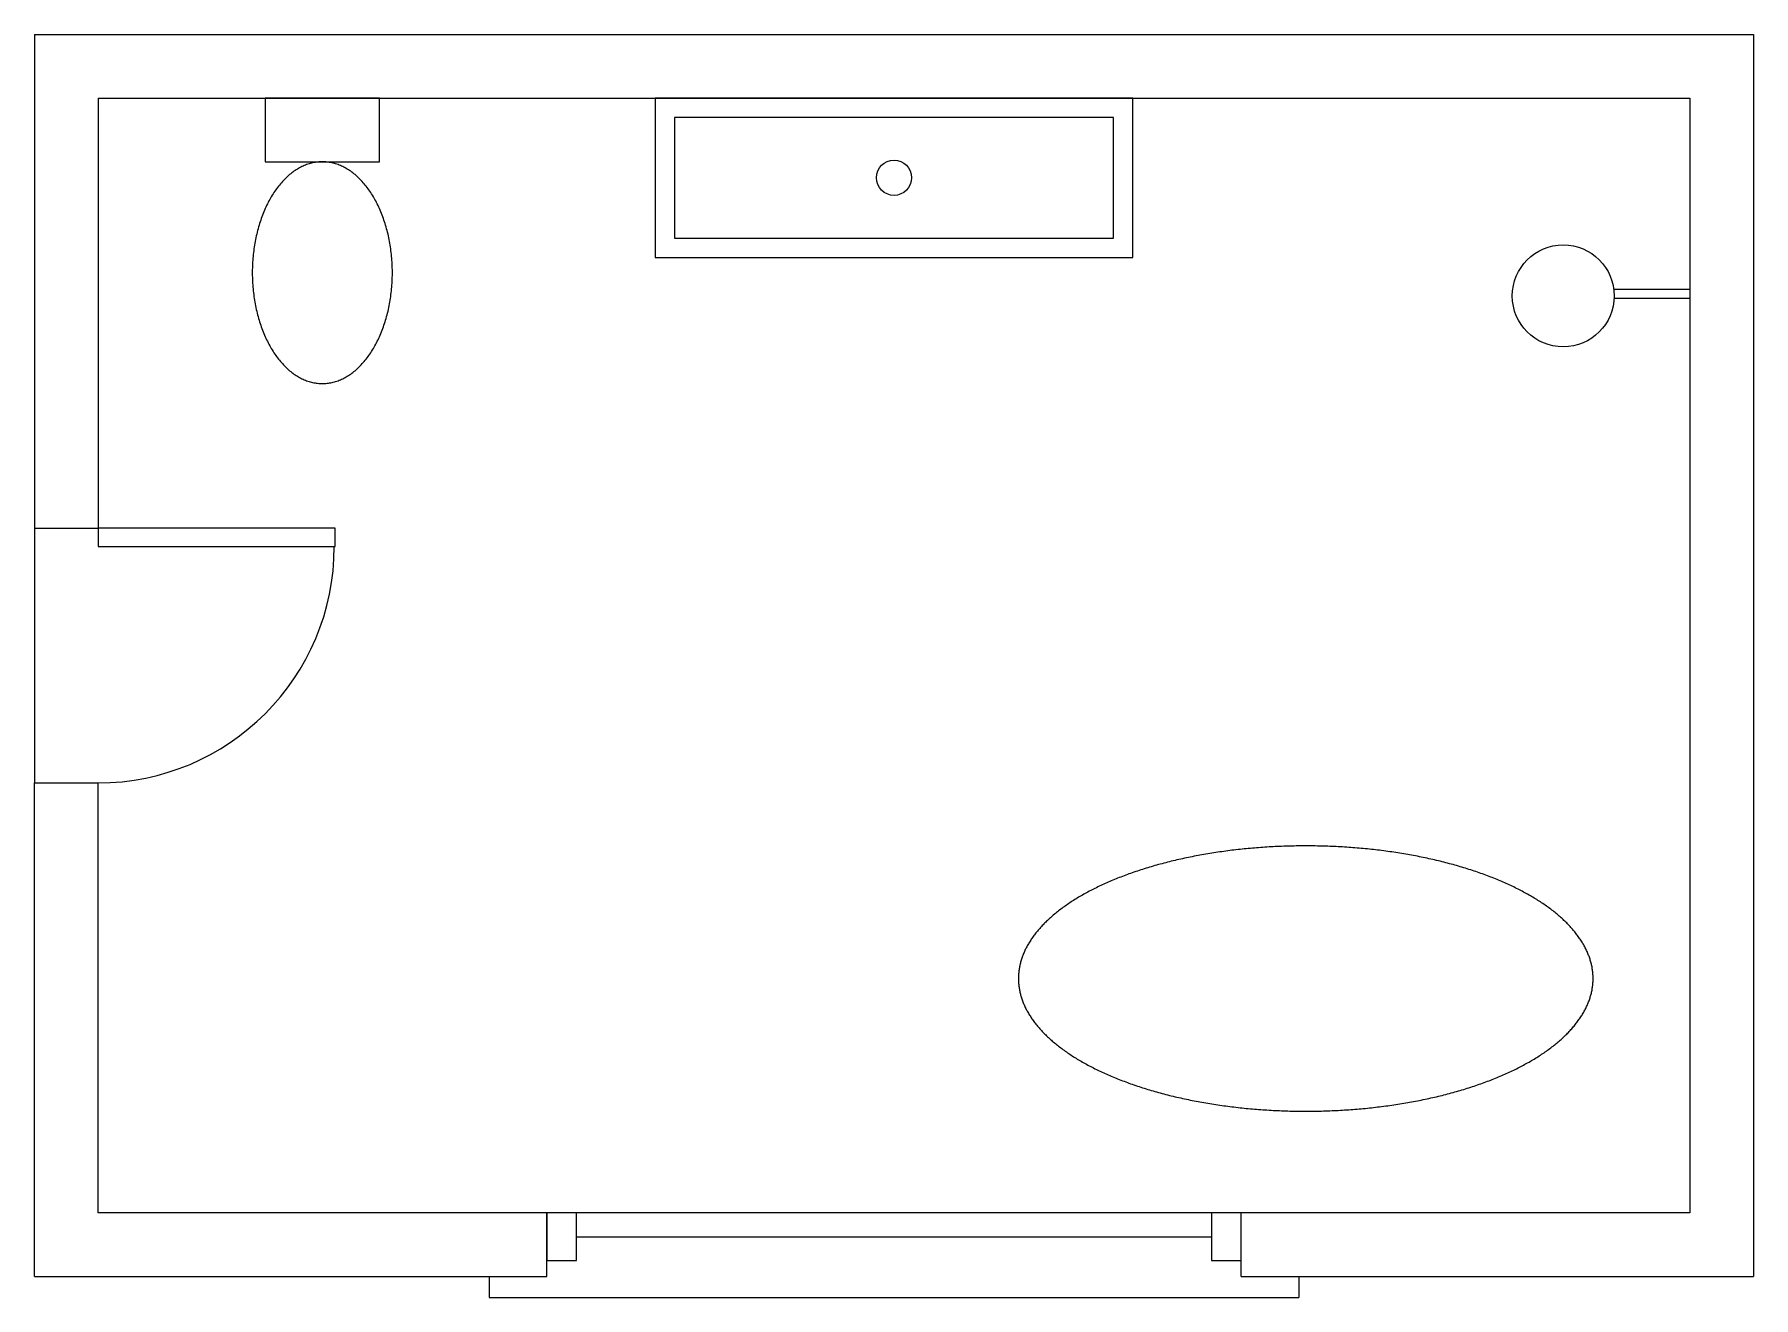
# Model space of a CAD drawing. Extents: x -200 to 5200, y -266 to 3700.
import ezdxf

# ---------------------------------------------------------------- set-up
doc = ezdxf.new("R2010")
doc.units = 0

msp = doc.modelspace()

# ---------------------------------------------------------------- linework, layer by layer
at = {"layer": 'Furniture', "color": 254}
for points in [[(524.5, 3300), (884.5, 3300), (884.5, 3500), (524.5, 3500)], [(1750, 3000), (3250, 3000), (3250, 3500), (1750, 3500)], [(1810.5, 3060.5), (3189.5, 3060.5), (3189.5, 3439.5), (1810.5, 3439.5)], [(704.5, 3300), (700.6, 3299.9), (696.8, 3299.8), (693, 3299.5), (689.2, 3299.2), (685.4, 3298.7), (681.6, 3298.1), (677.8, 3297.4), (674, 3296.7), (670.2, 3295.8), (666.5, 3294.8), (662.7, 3293.7), (659, 3292.5), (655.2, 3291.2), (651.5, 3289.8), (647.8, 3288.3), (644.1, 3286.7), (640.5, 3285), (636.8, 3283.2), (633.2, 3281.2), (629.6, 3279.2), (626, 3277.1), (622.5, 3274.9), (618.9, 3272.6), (615.4, 3270.2), (612, 3267.7), (608.5, 3265.2), (605.1, 3262.5), (601.7, 3259.7), (598.3, 3256.8), (595, 3253.9), (591.7, 3250.8), (588.5, 3247.7), (585.2, 3244.5), (582, 3241.1), (578.9, 3237.7), (575.8, 3234.2), (572.7, 3230.7), (569.6, 3227), (566.6, 3223.3), (563.7, 3219.4), (560.8, 3215.5), (557.9, 3211.6), (555.1, 3207.5), (552.3, 3203.4), (549.6, 3199.1), (546.9, 3194.8), (544.2, 3190.5), (541.6, 3186.1), (539.1, 3181.5), (536.6, 3177), (534.2, 3172.3), (531.8, 3167.6), (529.4, 3162.8), (527.1, 3158), (524.9, 3153.1), (522.7, 3148.2), (520.6, 3143.1), (518.5, 3138.1), (516.5, 3132.9), (514.6, 3127.7), (512.7, 3122.5), (510.8, 3117.2), (509, 3111.9), (507.3, 3106.5), (505.7, 3101), (504, 3095.6), (502.5, 3090), (501, 3084.5), (499.6, 3078.9), (498.2, 3073.2), (496.9, 3067.5), (495.7, 3061.8), (494.5, 3056.1), (493.4, 3050.3), (492.4, 3044.5), (491.4, 3038.7), (490.5, 3032.8), (489.6, 3026.9), (488.8, 3021), (488.1, 3015.1), (487.4, 3009.1), (486.8, 3003.2), (486.3, 2997.2), (485.9, 2991.2), (485.5, 2985.2), (485.1, 2979.2), (484.9, 2973.1), (484.7, 2967.1), (484.5, 2961.1), (484.5, 2955), (484.5, 2949), (484.5, 2942.9), (484.7, 2936.9), (484.9, 2930.9), (485.1, 2924.8), (485.5, 2918.8), (485.9, 2912.8), (486.3, 2906.8), (486.8, 2900.8), (487.4, 2894.9), (488.1, 2888.9), (488.8, 2883), (489.6, 2877.1), (490.5, 2871.2), (491.4, 2865.3), (492.4, 2859.5), (493.4, 2853.7), (494.5, 2847.9), (495.7, 2842.2), (496.9, 2836.5), (498.2, 2830.8), (499.6, 2825.1), (501, 2819.5), (502.5, 2814), (504, 2808.4), (505.7, 2803), (507.3, 2797.5), (509, 2792.1), (510.8, 2786.8), (512.7, 2781.5), (514.6, 2776.3), (516.5, 2771.1), (518.5, 2765.9), (520.6, 2760.9), (522.7, 2755.8), (524.9, 2750.9), (527.1, 2746), (529.4, 2741.2), (531.8, 2736.4), (534.2, 2731.7), (536.6, 2727), (539.1, 2722.5), (541.6, 2717.9), (544.2, 2713.5), (546.9, 2709.2), (549.6, 2704.9), (552.3, 2700.6), (555.1, 2696.5), (557.9, 2692.4), (560.8, 2688.5), (563.7, 2684.6), (566.6, 2680.7), (569.6, 2677), (572.7, 2673.3), (575.8, 2669.8), (578.9, 2666.3), (582, 2662.9), (585.2, 2659.5), (588.5, 2656.3), (591.7, 2653.2), (595, 2650.1), (598.3, 2647.2), (601.7, 2644.3), (605.1, 2641.5), (608.5, 2638.8), (612, 2636.3), (615.4, 2633.8), (618.9, 2631.4), (622.5, 2629.1), (626, 2626.9), (629.6, 2624.8), (633.2, 2622.8), (636.8, 2620.8), (640.5, 2619), (644.1, 2617.3), (647.8, 2615.7), (651.5, 2614.2), (655.2, 2612.8), (659, 2611.5), (662.7, 2610.3), (666.5, 2609.2), (670.2, 2608.2), (674, 2607.3), (677.8, 2606.6), (681.6, 2605.9), (685.4, 2605.3), (689.2, 2604.8), (693, 2604.5), (696.8, 2604.2), (700.6, 2604.1), (704.5, 2604), (708.3, 2604.1), (712.1, 2604.2), (715.9, 2604.5), (719.7, 2604.8), (723.5, 2605.3), (727.3, 2605.9), (731.1, 2606.6), (734.9, 2607.3), (738.7, 2608.2), (742.4, 2609.2), (746.2, 2610.3), (749.9, 2611.5), (753.7, 2612.8), (757.4, 2614.2), (761.1, 2615.7), (764.8, 2617.3), (768.4, 2619), (772.1, 2620.8), (775.7, 2622.8), (779.3, 2624.8), (782.9, 2626.9), (786.4, 2629.1), (790, 2631.4), (793.5, 2633.8), (797, 2636.3), (800.4, 2638.8), (803.8, 2641.5), (807.2, 2644.3), (810.6, 2647.2), (813.9, 2650.1), (817.2, 2653.2), (820.5, 2656.3), (823.7, 2659.5), (826.9, 2662.9), (830, 2666.3), (833.2, 2669.8), (836.2, 2673.3), (839.3, 2677), (842.3, 2680.7), (845.2, 2684.6), (848.1, 2688.5), (851, 2692.4), (853.8, 2696.5), (856.6, 2700.6), (859.3, 2704.9), (862, 2709.2), (864.7, 2713.5), (867.3, 2717.9), (869.8, 2722.5), (872.3, 2727), (874.7, 2731.7), (877.1, 2736.4), (879.5, 2741.2), (881.8, 2746), (884, 2750.9), (886.2, 2755.8), (888.3, 2760.9), (890.4, 2765.9), (892.4, 2771.1), (894.3, 2776.3), (896.2, 2781.5), (898.1, 2786.8), (899.9, 2792.1), (901.6, 2797.5), (903.3, 2803), (904.9, 2808.4), (906.4, 2814), (907.9, 2819.5), (909.3, 2825.1), (910.7, 2830.8), (912, 2836.5), (913.2, 2842.2), (914.4, 2847.9), (915.5, 2853.7), (916.5, 2859.5), (917.5, 2865.3), (918.4, 2871.2), (919.3, 2877.1), (920.1, 2883), (920.8, 2888.9), (921.5, 2894.9), (922.1, 2900.8), (922.6, 2906.8), (923.1, 2912.8), (923.5, 2918.8), (923.8, 2924.8), (924.1, 2930.9), (924.2, 2936.9), (924.4, 2942.9), (924.4, 2949), (924.4, 2955), (924.4, 2961.1), (924.2, 2967.1), (924.1, 2973.1), (923.8, 2979.2), (923.5, 2985.2), (923.1, 2991.2), (922.6, 2997.2), (922.1, 3003.2), (921.5, 3009.1), (920.8, 3015.1), (920.1, 3021), (919.3, 3026.9), (918.4, 3032.8), (917.5, 3038.7), (916.5, 3044.5), (915.5, 3050.3), (914.4, 3056.1), (913.2, 3061.8), (912, 3067.5), (910.7, 3073.2), (909.3, 3078.9), (907.9, 3084.5), (906.4, 3090), (904.9, 3095.6), (903.3, 3101), (901.6, 3106.5), (899.9, 3111.9), (898.1, 3117.2), (896.2, 3122.5), (894.3, 3127.7), (892.4, 3132.9), (890.4, 3138.1), (888.3, 3143.1), (886.2, 3148.2), (884, 3153.1), (881.8, 3158), (879.5, 3162.8), (877.1, 3167.6), (874.7, 3172.3), (872.3, 3177), (869.8, 3181.5), (867.3, 3186.1), (864.7, 3190.5), (862, 3194.8), (859.3, 3199.1), (856.6, 3203.4), (853.8, 3207.5), (851, 3211.6), (848.1, 3215.5), (845.2, 3219.4), (842.3, 3223.3), (839.3, 3227), (836.2, 3230.7), (833.2, 3234.2), (830, 3237.7), (826.9, 3241.1), (823.7, 3244.5), (820.5, 3247.7), (817.2, 3250.8), (813.9, 3253.9), (810.6, 3256.8), (807.2, 3259.7), (803.8, 3262.5), (800.4, 3265.2), (797, 3267.7), (793.5, 3270.2), (790, 3272.6), (786.4, 3274.9), (782.9, 3277.1), (779.3, 3279.2), (775.7, 3281.2), (772.1, 3283.2), (768.4, 3285), (764.8, 3286.7), (761.1, 3288.3), (757.4, 3289.8), (753.7, 3291.2), (749.9, 3292.5), (746.2, 3293.7), (742.4, 3294.8), (738.7, 3295.8), (734.9, 3296.7), (731.1, 3297.4), (727.3, 3298.1), (723.5, 3298.7), (719.7, 3299.2), (715.9, 3299.5), (712.1, 3299.8), (708.3, 3299.9)], [(0, 2092), (745, 2092), (745, 2150), (0, 2150)], [(4695.8, 735.8), (4695.8, 738.9), (4695.7, 741.9), (4695.6, 745), (4695.5, 748), (4695.2, 751.1), (4695, 754.1), (4694.7, 757.2), (4694.3, 760.2), (4693.9, 763.3), (4693.4, 766.3), (4692.9, 769.4), (4692.4, 772.4), (4691.8, 775.4), (4691.1, 778.5), (4690.4, 781.5), (4689.7, 784.5), (4688.9, 787.6), (4688, 790.6), (4687.1, 793.6), (4686.2, 796.6), (4685.2, 799.6), (4684.2, 802.7), (4683.1, 805.7), (4681.9, 808.7), (4680.8, 811.7), (4679.5, 814.7), (4678.3, 817.7), (4676.9, 820.7), (4675.6, 823.6), (4674.1, 826.6), (4672.7, 829.6), (4671.2, 832.6), (4669.6, 835.5), (4668, 838.5), (4666.4, 841.4), (4664.7, 844.4), (4662.9, 847.3), (4661.1, 850.3), (4659.3, 853.2), (4657.4, 856.1), (4655.5, 859), (4653.5, 861.9), (4651.5, 864.8), (4649.4, 867.7), (4647.3, 870.6), (4645.1, 873.5), (4642.9, 876.4), (4640.7, 879.3), (4638.4, 882.1), (4636, 885), (4633.6, 887.8), (4631.2, 890.6), (4628.7, 893.5), (4626.2, 896.3), (4623.6, 899.1), (4621, 901.9), (4618.4, 904.7), (4615.7, 907.5), (4612.9, 910.3), (4610.1, 913), (4607.3, 915.8), (4604.4, 918.5), (4601.5, 921.3), (4598.5, 924), (4595.5, 926.7), (4592.5, 929.4), (4589.4, 932.1), (4586.2, 934.8), (4583.1, 937.5), (4579.8, 940.1), (4576.6, 942.8), (4573.3, 945.4), (4569.9, 948), (4566.5, 950.7), (4563.1, 953.3), (4559.6, 955.9), (4556.1, 958.5), (4552.6, 961), (4549, 963.6), (4545.3, 966.1), (4541.7, 968.7), (4538, 971.2), (4534.2, 973.7), (4530.4, 976.2), (4526.6, 978.7), (4522.7, 981.2), (4518.8, 983.6), (4514.8, 986.1), (4510.8, 988.5), (4506.8, 990.9), (4502.8, 993.3), (4498.7, 995.7), (4494.5, 998.1), (4490.3, 1000.4), (4486.1, 1002.8), (4481.9, 1005.1), (4477.6, 1007.4), (4473.2, 1009.8), (4468.9, 1012), (4464.5, 1014.3), (4460, 1016.6), (4455.6, 1018.8), (4451.1, 1021.1), (4446.5, 1023.3), (4441.9, 1025.5), (4437.3, 1027.7), (4432.7, 1029.8), (4428, 1032), (4423.3, 1034.1), (4418.5, 1036.2), (4413.7, 1038.3), (4408.9, 1040.4), (4404.1, 1042.5), (4399.2, 1044.6), (4394.3, 1046.6), (4389.3, 1048.6), (4384.4, 1050.6), (4379.3, 1052.6), (4374.3, 1054.6), (4369.2, 1056.5), (4364.1, 1058.5), (4359, 1060.4), (4353.8, 1062.3), (4348.6, 1064.2), (4343.4, 1066), (4338.1, 1067.9), (4332.9, 1069.7), (4327.6, 1071.5), (4322.2, 1073.3), (4316.8, 1075.1), (4311.4, 1076.9), (4306, 1078.6), (4300.6, 1080.3), (4295.1, 1082.1), (4289.6, 1083.7), (4284, 1085.4), (4278.5, 1087.1), (4272.9, 1088.7), (4267.3, 1090.3), (4261.7, 1091.9), (4256, 1093.5), (4250.3, 1095), (4244.6, 1096.5), (4238.9, 1098.1), (4233.1, 1099.6), (4227.3, 1101), (4221.5, 1102.5), (4215.7, 1103.9), (4209.8, 1105.3), (4204, 1106.7), (4198.1, 1108.1), (4192.1, 1109.5), (4186.2, 1110.8), (4180.2, 1112.1), (4174.3, 1113.4), (4168.3, 1114.7), (4162.2, 1116), (4156.2, 1117.2), (4150.1, 1118.4), (4144, 1119.6), (4138, 1120.8), (4131.8, 1121.9), (4125.7, 1123.1), (4119.5, 1124.2), (4113.4, 1125.3), (4107.2, 1126.4), (4101, 1127.4), (4094.8, 1128.4), (4088.5, 1129.4), (4082.3, 1130.4), (4076, 1131.4), (4069.7, 1132.3), (4063.4, 1133.3), (4057.1, 1134.2), (4050.8, 1135), (4044.4, 1135.9), (4038.1, 1136.7), (4031.7, 1137.6), (4025.3, 1138.4), (4018.9, 1139.1), (4012.5, 1139.9), (4006.1, 1140.6), (3999.7, 1141.3), (3993.2, 1142), (3986.8, 1142.7), (3980.3, 1143.3), (3973.9, 1143.9), (3967.4, 1144.5), (3960.9, 1145.1), (3954.4, 1145.7), (3947.9, 1146.2), (3941.4, 1146.7), (3934.9, 1147.2), (3928.3, 1147.7), (3921.8, 1148.1), (3915.2, 1148.5), (3908.7, 1148.9), (3902.1, 1149.3), (3895.6, 1149.7), (3889, 1150), (3882.4, 1150.3), (3875.8, 1150.6), (3869.3, 1150.9), (3862.7, 1151.1), (3856.1, 1151.3), (3849.5, 1151.5), (3842.9, 1151.7), (3836.3, 1151.9), (3829.7, 1152), (3823.1, 1152.1), (3816.5, 1152.2), (3809.9, 1152.3), (3803.3, 1152.3), (3796.6, 1152.3), (3790, 1152.3), (3783.4, 1152.3), (3776.8, 1152.3), (3770.2, 1152.2), (3763.6, 1152.1), (3757, 1152), (3750.4, 1151.9), (3743.8, 1151.7), (3737.2, 1151.5), (3730.6, 1151.3), (3724, 1151.1), (3717.4, 1150.9), (3710.8, 1150.6), (3704.3, 1150.3), (3697.7, 1150), (3691.1, 1149.7), (3684.6, 1149.3), (3678, 1148.9), (3671.4, 1148.5), (3664.9, 1148.1), (3658.4, 1147.7), (3651.8, 1147.2), (3645.3, 1146.7), (3638.8, 1146.2), (3632.3, 1145.7), (3625.8, 1145.1), (3619.3, 1144.5), (3612.8, 1143.9), (3606.3, 1143.3), (3599.9, 1142.7), (3593.4, 1142), (3587, 1141.3), (3580.6, 1140.6), (3574.2, 1139.9), (3567.7, 1139.1), (3561.4, 1138.4), (3555, 1137.6), (3548.6, 1136.7), (3542.3, 1135.9), (3535.9, 1135), (3529.6, 1134.2), (3523.3, 1133.3), (3517, 1132.3), (3510.7, 1131.4), (3504.4, 1130.4), (3498.2, 1129.4), (3491.9, 1128.4), (3485.7, 1127.4), (3479.5, 1126.4), (3473.3, 1125.3), (3467.1, 1124.2), (3461, 1123.1), (3454.9, 1121.9), (3448.7, 1120.8), (3442.6, 1119.6), (3436.6, 1118.4), (3430.5, 1117.2), (3424.5, 1116), (3418.4, 1114.7), (3412.4, 1113.4), (3406.4, 1112.1), (3400.5, 1110.8), (3394.5, 1109.5), (3388.6, 1108.1), (3382.7, 1106.7), (3376.9, 1105.3), (3371, 1103.9), (3365.2, 1102.5), (3359.4, 1101), (3353.6, 1099.6), (3347.8, 1098.1), (3342.1, 1096.5), (3336.4, 1095), (3330.7, 1093.5), (3325, 1091.9), (3319.4, 1090.3), (3313.8, 1088.7), (3308.2, 1087.1), (3302.6, 1085.4), (3297.1, 1083.7), (3291.6, 1082.1), (3286.1, 1080.3), (3280.7, 1078.6), (3275.2, 1076.9), (3269.8, 1075.1), (3264.5, 1073.3), (3259.1, 1071.5), (3253.8, 1069.7), (3248.5, 1067.9), (3243.3, 1066), (3238.1, 1064.2), (3232.9, 1062.3), (3227.7, 1060.4), (3222.6, 1058.5), (3217.5, 1056.5), (3212.4, 1054.6), (3207.3, 1052.6), (3202.3, 1050.6), (3197.4, 1048.6), (3192.4, 1046.6), (3187.5, 1044.6), (3182.6, 1042.5), (3177.8, 1040.4), (3172.9, 1038.3), (3168.2, 1036.2), (3163.4, 1034.1), (3158.7, 1032), (3154, 1029.8), (3149.4, 1027.7), (3144.8, 1025.5), (3140.2, 1023.3), (3135.6, 1021.1), (3131.1, 1018.8), (3126.6, 1016.6), (3122.2, 1014.3), (3117.8, 1012), (3113.4, 1009.8), (3109.1, 1007.4), (3104.8, 1005.1), (3100.6, 1002.8), (3096.4, 1000.4), (3092.2, 998.1), (3088, 995.7), (3083.9, 993.3), (3079.9, 990.9), (3075.8, 988.5), (3071.8, 986.1), (3067.9, 983.6), (3064, 981.2), (3060.1, 978.7), (3056.3, 976.2), (3052.5, 973.7), (3048.7, 971.2), (3045, 968.7), (3041.3, 966.1), (3037.7, 963.6), (3034.1, 961), (3030.6, 958.5), (3027, 955.9), (3023.6, 953.3), (3020.1, 950.7), (3016.8, 948), (3013.4, 945.4), (3010.1, 942.8), (3006.8, 940.1), (3003.6, 937.5), (3000.4, 934.8), (2997.3, 932.1), (2994.2, 929.4), (2991.2, 926.7), (2988.2, 924), (2985.2, 921.3), (2982.3, 918.5), (2979.4, 915.8), (2976.6, 913), (2973.8, 910.3), (2971, 907.5), (2968.3, 904.7), (2965.7, 901.9), (2963.1, 899.1), (2960.5, 896.3), (2958, 893.5), (2955.5, 890.6), (2953.1, 887.8), (2950.7, 885), (2948.3, 882.1), (2946, 879.3), (2943.8, 876.4), (2941.6, 873.5), (2939.4, 870.6), (2937.3, 867.7), (2935.2, 864.8), (2933.2, 861.9), (2931.2, 859), (2929.3, 856.1), (2927.4, 853.2), (2925.6, 850.3), (2923.8, 847.3), (2922, 844.4), (2920.3, 841.4), (2918.7, 838.5), (2917.1, 835.5), (2915.5, 832.6), (2914, 829.6), (2912.5, 826.6), (2911.1, 823.6), (2909.7, 820.7), (2908.4, 817.7), (2907.2, 814.7), (2905.9, 811.7), (2904.7, 808.7), (2903.6, 805.7), (2902.5, 802.7), (2901.5, 799.6), (2900.5, 796.6), (2899.6, 793.6), (2898.7, 790.6), (2897.8, 787.6), (2897, 784.5), (2896.3, 781.5), (2895.6, 778.5), (2894.9, 775.4), (2894.3, 772.4), (2893.8, 769.4), (2893.3, 766.3), (2892.8, 763.3), (2892.4, 760.2), (2892, 757.2), (2891.7, 754.1), (2891.4, 751.1), (2891.2, 748), (2891.1, 745), (2890.9, 741.9), (2890.9, 738.9), (2890.8, 735.8), (2890.9, 732.8), (2890.9, 729.7), (2891.1, 726.7), (2891.2, 723.7), (2891.4, 720.6), (2891.7, 717.6), (2892, 714.5), (2892.4, 711.5), (2892.8, 708.4), (2893.3, 705.4), (2893.8, 702.3), (2894.3, 699.3), (2894.9, 696.3), (2895.6, 693.2), (2896.3, 690.2), (2897, 687.2), (2897.8, 684.1), (2898.7, 681.1), (2899.6, 678.1), (2900.5, 675.1), (2901.5, 672.1), (2902.5, 669), (2903.6, 666), (2904.7, 663), (2905.9, 660), (2907.2, 657), (2908.4, 654), (2909.7, 651), (2911.1, 648.1), (2912.5, 645.1), (2914, 642.1), (2915.5, 639.1), (2917.1, 636.2), (2918.7, 633.2), (2920.3, 630.3), (2922, 627.3), (2923.8, 624.4), (2925.6, 621.4), (2927.4, 618.5), (2929.3, 615.6), (2931.2, 612.7), (2933.2, 609.8), (2935.2, 606.9), (2937.3, 604), (2939.4, 601.1), (2941.6, 598.2), (2943.8, 595.3), (2946, 592.4), (2948.3, 589.6), (2950.7, 586.7), (2953.1, 583.9), (2955.5, 581.1), (2958, 578.2), (2960.5, 575.4), (2963.1, 572.6), (2965.7, 569.8), (2968.3, 567), (2971, 564.2), (2973.8, 561.4), (2976.6, 558.7), (2979.4, 555.9), (2982.3, 553.2), (2985.2, 550.4), (2988.2, 547.7), (2991.2, 545), (2994.2, 542.3), (2997.3, 539.6), (3000.4, 536.9), (3003.6, 534.2), (3006.8, 531.6), (3010.1, 528.9), (3013.4, 526.3), (3016.8, 523.7), (3020.1, 521), (3023.6, 518.4), (3027, 515.8), (3030.6, 513.2), (3034.1, 510.7), (3037.7, 508.1), (3041.3, 505.6), (3045, 503), (3048.7, 500.5), (3052.5, 498), (3056.3, 495.5), (3060.1, 493), (3064, 490.5), (3067.9, 488.1), (3071.8, 485.6), (3075.8, 483.2), (3079.9, 480.8), (3083.9, 478.4), (3088, 476), (3092.2, 473.6), (3096.4, 471.3), (3100.6, 468.9), (3104.8, 466.6), (3109.1, 464.3), (3113.4, 461.9), (3117.8, 459.7), (3122.2, 457.4), (3126.6, 455.1), (3131.1, 452.9), (3135.6, 450.6), (3140.2, 448.4), (3144.8, 446.2), (3149.4, 444), (3154, 441.9), (3158.7, 439.7), (3163.4, 437.6), (3168.2, 435.5), (3172.9, 433.4), (3177.8, 431.3), (3182.6, 429.2), (3187.5, 427.1), (3192.4, 425.1), (3197.4, 423.1), (3202.3, 421.1), (3207.3, 419.1), (3212.4, 417.1), (3217.5, 415.2), (3222.6, 413.2), (3227.7, 411.3), (3232.9, 409.4), (3238.1, 407.5), (3243.3, 405.7), (3248.5, 403.8), (3253.8, 402), (3259.1, 400.2), (3264.5, 398.4), (3269.8, 396.6), (3275.2, 394.8), (3280.7, 393.1), (3286.1, 391.4), (3291.6, 389.6), (3297.1, 388), (3302.6, 386.3), (3308.2, 384.6), (3313.8, 383), (3319.4, 381.4), (3325, 379.8), (3330.7, 378.2), (3336.4, 376.7), (3342.1, 375.2), (3347.8, 373.6), (3353.6, 372.1), (3359.4, 370.7), (3365.2, 369.2), (3371, 367.8), (3376.9, 366.4), (3382.7, 365), (3388.6, 363.6), (3394.5, 362.2), (3400.5, 360.9), (3406.4, 359.6), (3412.4, 358.3), (3418.4, 357), (3424.5, 355.7), (3430.5, 354.5), (3436.6, 353.3), (3442.6, 352.1), (3448.7, 350.9), (3454.9, 349.8), (3461, 348.6), (3467.1, 347.5), (3473.3, 346.4), (3479.5, 345.3), (3485.7, 344.3), (3491.9, 343.3), (3498.2, 342.3), (3504.4, 341.3), (3510.7, 340.3), (3517, 339.4), (3523.3, 338.4), (3529.6, 337.5), (3535.9, 336.7), (3542.3, 335.8), (3548.6, 335), (3555, 334.1), (3561.4, 333.3), (3567.7, 332.6), (3574.2, 331.8), (3580.6, 331.1), (3587, 330.4), (3593.4, 329.7), (3599.9, 329), (3606.3, 328.4), (3612.8, 327.8), (3619.3, 327.2), (3625.8, 326.6), (3632.3, 326), (3638.8, 325.5), (3645.3, 325), (3651.8, 324.5), (3658.4, 324), (3664.9, 323.6), (3671.4, 323.2), (3678, 322.8), (3684.6, 322.4), (3691.1, 322), (3697.7, 321.7), (3704.3, 321.4), (3710.8, 321.1), (3717.4, 320.8), (3724, 320.6), (3730.6, 320.4), (3737.2, 320.2), (3743.8, 320), (3750.4, 319.8), (3757, 319.7), (3763.6, 319.6), (3770.2, 319.5), (3776.8, 319.4), (3783.4, 319.4), (3790, 319.4), (3796.6, 319.4), (3803.3, 319.4), (3809.9, 319.4), (3816.5, 319.5), (3823.1, 319.6), (3829.7, 319.7), (3836.3, 319.8), (3842.9, 320), (3849.5, 320.2), (3856.1, 320.4), (3862.7, 320.6), (3869.3, 320.8), (3875.8, 321.1), (3882.4, 321.4), (3889, 321.7), (3895.6, 322), (3902.1, 322.4), (3908.7, 322.8), (3915.2, 323.2), (3921.8, 323.6), (3928.3, 324), (3934.9, 324.5), (3941.4, 325), (3947.9, 325.5), (3954.4, 326), (3960.9, 326.6), (3967.4, 327.2), (3973.9, 327.8), (3980.3, 328.4), (3986.8, 329), (3993.2, 329.7), (3999.7, 330.4), (4006.1, 331.1), (4012.5, 331.8), (4018.9, 332.6), (4025.3, 333.3), (4031.7, 334.1), (4038.1, 335), (4044.4, 335.8), (4050.8, 336.7), (4057.1, 337.5), (4063.4, 338.4), (4069.7, 339.4), (4076, 340.3), (4082.3, 341.3), (4088.5, 342.3), (4094.8, 343.3), (4101, 344.3), (4107.2, 345.3), (4113.4, 346.4), (4119.5, 347.5), (4125.7, 348.6), (4131.8, 349.8), (4138, 350.9), (4144, 352.1), (4150.1, 353.3), (4156.2, 354.5), (4162.2, 355.7), (4168.3, 357), (4174.3, 358.3), (4180.2, 359.6), (4186.2, 360.9), (4192.1, 362.2), (4198.1, 363.6), (4204, 365), (4209.8, 366.4), (4215.7, 367.8), (4221.5, 369.2), (4227.3, 370.7), (4233.1, 372.1), (4238.9, 373.6), (4244.6, 375.2), (4250.3, 376.7), (4256, 378.2), (4261.7, 379.8), (4267.3, 381.4), (4272.9, 383), (4278.5, 384.6), (4284, 386.3), (4289.6, 388), (4295.1, 389.6), (4300.6, 391.4), (4306, 393.1), (4311.4, 394.8), (4316.8, 396.6), (4322.2, 398.4), (4327.6, 400.2), (4332.9, 402), (4338.1, 403.8), (4343.4, 405.7), (4348.6, 407.5), (4353.8, 409.4), (4359, 411.3), (4364.1, 413.2), (4369.2, 415.2), (4374.3, 417.1), (4379.3, 419.1), (4384.4, 421.1), (4389.3, 423.1), (4394.3, 425.1), (4399.2, 427.1), (4404.1, 429.2), (4408.9, 431.3), (4413.7, 433.4), (4418.5, 435.5), (4423.3, 437.6), (4428, 439.7), (4432.7, 441.9), (4437.3, 444), (4441.9, 446.2), (4446.5, 448.4), (4451.1, 450.6), (4455.6, 452.9), (4460, 455.1), (4464.5, 457.4), (4468.9, 459.7), (4473.2, 461.9), (4477.6, 464.3), (4481.9, 466.6), (4486.1, 468.9), (4490.3, 471.3), (4494.5, 473.6), (4498.7, 476), (4502.8, 478.4), (4506.8, 480.8), (4510.8, 483.2), (4514.8, 485.6), (4518.8, 488.1), (4522.7, 490.5), (4526.6, 493), (4530.4, 495.5), (4534.2, 498), (4538, 500.5), (4541.7, 503), (4545.3, 505.6), (4549, 508.1), (4552.6, 510.7), (4556.1, 513.2), (4559.6, 515.8), (4563.1, 518.4), (4566.5, 521), (4569.9, 523.7), (4573.3, 526.3), (4576.6, 528.9), (4579.8, 531.6), (4583.1, 534.2), (4586.2, 536.9), (4589.4, 539.6), (4592.5, 542.3), (4595.5, 545), (4598.5, 547.7), (4601.5, 550.4), (4604.4, 553.2), (4607.3, 555.9), (4610.1, 558.7), (4612.9, 561.4), (4615.7, 564.2), (4618.4, 567), (4621, 569.8), (4623.6, 572.6), (4626.2, 575.4), (4628.7, 578.2), (4631.2, 581.1), (4633.6, 583.9), (4636, 586.7), (4638.4, 589.6), (4640.7, 592.4), (4642.9, 595.3), (4645.1, 598.2), (4647.3, 601.1), (4649.4, 604), (4651.5, 606.9), (4653.5, 609.8), (4655.5, 612.7), (4657.4, 615.6), (4659.3, 618.5), (4661.1, 621.4), (4662.9, 624.4), (4664.7, 627.3), (4666.4, 630.3), (4668, 633.2), (4669.6, 636.2), (4671.2, 639.1), (4672.7, 642.1), (4674.1, 645.1), (4675.6, 648.1), (4676.9, 651), (4678.3, 654), (4679.5, 657), (4680.8, 660), (4681.9, 663), (4683.1, 666), (4684.2, 669), (4685.2, 672.1), (4686.2, 675.1), (4687.1, 678.1), (4688, 681.1), (4688.9, 684.1), (4689.7, 687.2), (4690.4, 690.2), (4691.1, 693.2), (4691.8, 696.3), (4692.4, 699.3), (4692.9, 702.3), (4693.4, 705.4), (4693.9, 708.4), (4694.3, 711.5), (4694.7, 714.5), (4695, 717.6), (4695.2, 720.6), (4695.5, 723.7), (4695.6, 726.7), (4695.7, 729.7), (4695.8, 732.8)]]:
    msp.add_lwpolyline(points, close=True, dxfattribs=at)
for points in [[(5000, 2898.8), (4761.7, 2898.8)], [(5000, 2870.9), (4761.7, 2870.9)]]:
    msp.add_lwpolyline(points, dxfattribs=at)
for centre, radius in [((2500, 3250), 55.4), ((4602.1, 2879), 160)]:
    msp.add_circle(centre, radius, dxfattribs=at)
msp.add_arc((0, 2092), 742, -90, 0, dxfattribs=at)
at = {"layer": 'Walls', "color": 254}
for points in [[(-200, 3700), (5200, 3700)], [(-200, 3700), (-200, 2150)], [(5200, 3700), (5200, -200)], [(0, 3500), (0, 2150)], [(0, 3500), (5000, 3500)], [(5000, 3500), (5000, 0)], [(-200, 2150), (0, 2150)], [(-200, 2150), (-200, 1350)], [(-200, -200), (-200, 1350)], [(-200, 1350), (0, 1350)], [(0, 0), (0, 1350)], [(5000, 0), (0, 0)], [(1410, -200), (1410, 0)], [(3590, -200), (3590, 0)], [(-200, -200), (1410, -200)], [(3590, -200), (5200, -200)]]:
    msp.add_lwpolyline(points, dxfattribs=at)
at = {"layer": 'Window', "color": 254}
for points in [[(1410, -149), (1502.9, -149), (1502.9, 0), (1410, 0)], [(3497.1, -149), (3590, -149), (3590, 0), (3497.1, 0)]]:
    msp.add_lwpolyline(points, close=True, dxfattribs=at)
for points in [[(1502.9, -74.5), (3497.1, -74.5)], [(1228.3, -200), (1228.3, -265.8)], [(3771.7, -200), (3771.7, -265.8)], [(1228.3, -265.8), (3771.7, -265.8)]]:
    msp.add_lwpolyline(points, dxfattribs=at)

doc.saveas('drawing.dxf')
